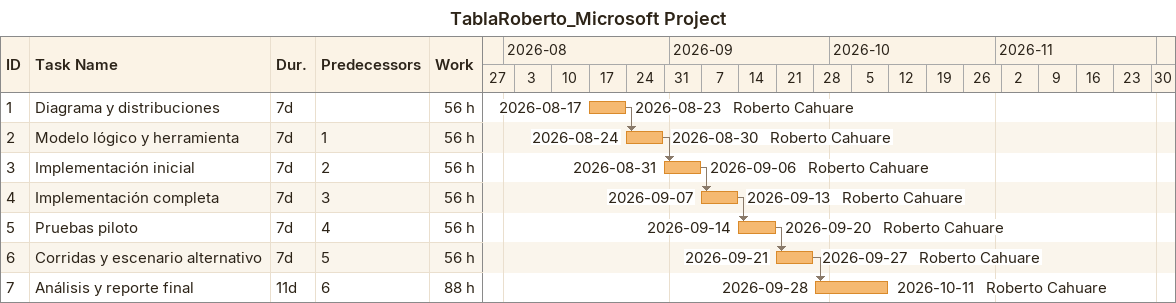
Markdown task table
TablaRoberto_Microsoft Project

| ID | Task | Duration | Start | Finish | Predecessors | Resources | Work (h) |
|---|---|---|---|---|---|---|---|
| 1 | Diagrama y distribuciones | 7d | 2026-08-17 | 2026-08-23 |  | Roberto Cahuare | 56 |
| 2 | Modelo lógico y herramienta | 7d | 2026-08-24 | 2026-08-30 | 1 | Roberto Cahuare | 56 |
| 3 | Implementación inicial | 7d | 2026-08-31 | 2026-09-06 | 2 | Roberto Cahuare | 56 |
| 4 | Implementación completa | 7d | 2026-09-07 | 2026-09-13 | 3 | Roberto Cahuare | 56 |
| 5 | Pruebas piloto | 7d | 2026-09-14 | 2026-09-20 | 4 | Roberto Cahuare | 56 |
| 6 | Corridas y escenario alternativo | 7d | 2026-09-21 | 2026-09-27 | 5 | Roberto Cahuare | 56 |
| 7 | Análisis y reporte final | 11d | 2026-09-28 | 2026-10-11 | 6 | Roberto Cahuare | 88 |
